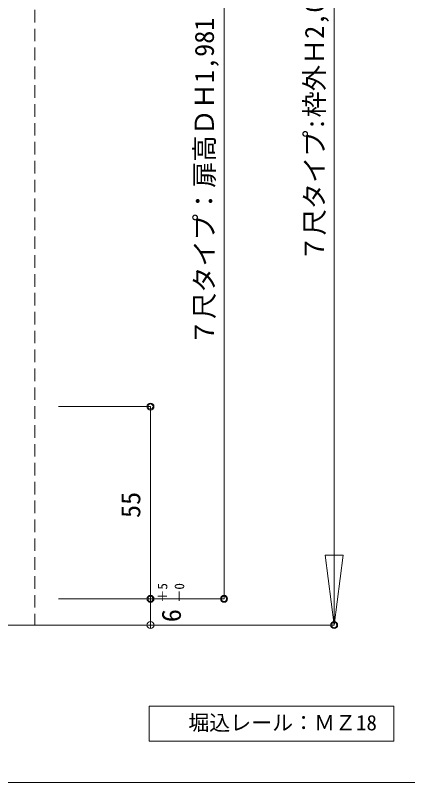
# Model space of a CAD drawing. Units: millimetres on the paper, enlarged 5 times, with parts at other scales. Extents: x -992 to 1008, y -685 to 700.
# Drawn here: x -535.6 to -348.4, y -26.2 to 339.6 of the extents above; entities that cross this region are included whole.
import ezdxf
from ezdxf.enums import TextEntityAlignment as Align

# ---------------------------------------------------------------- set-up
doc = ezdxf.new("R2010")
doc.units = ezdxf.units.MM
doc.header["$LTSCALE"] = 5
doc.header["$PDMODE"] = 32
doc.header["$PDSIZE"] = 2.5
doc.linetypes.add('DASHED1', pattern=[1.8, 1.2, -0.6])
for name, color, linetype, lineweight in [('1-0_H-SYM', 7, 'Continuous', 20), ('1-1_0', 7, 'Continuous', 20), ('2-0_18', 7, 'Continuous', 18)]:
    doc.layers.add(name, color=color, linetype=linetype, lineweight=lineweight)
doc.styles.add('ＭＳ ゴシック', font='')
doc.styles.get('ＭＳ ゴシック').set_extended_font_data('MS Gothic')

msp = doc.modelspace()

# ---------------------------------------------------------------- linework, layer by layer
at = {"layer": '1-0_H-SYM'}
msp.add_lwpolyline([(197.5, -26.25), (-967.5, -26.25), (-967.5, 675)], dxfattribs=at)
at = {"layer": '1-1_0'}
msp.add_lwpolyline([(197.5, -26.25), (-967.5, -26.25), (-967.5, 675)], dxfattribs=at)
at = {"layer": '2-0_18', "linetype": 'DASHED1', "lineweight": 20}
msp.add_line((-526.291, 531.198), (-526.291, 48.886), dxfattribs=at)
at = {"layer": '2-0_18', "color": 4}
for p, q in [((-383.501, 531.198), (-383.501, 48.886)), ((-436.026, 459.48), (-436.026, 61.386)), ((-515.023, 153.052), (-471.117, 153.052)), ((-471.117, 153.052), (-471.117, 47.219)), ((-387.834, 82.218), (-379.168, 82.218)), ((-383.501, 48.885), (-387.834, 82.218)), ((-379.168, 82.218), (-383.501, 48.885)), ((-515.023, 61.386), (-436.026, 61.386)), ((-515.023, 48.886), (-383.501, 48.886))]:
    msp.add_line(p, q, dxfattribs=at)
at = {"layer": '2-0_18', "lineweight": 20}
for p, q in [((-716.291, 48.886), (-471.1, 48.886)), ((-471.7, -6.523), (-355.034, -6.523))]:
    msp.add_line(p, q, dxfattribs=at)
at = {"layer": '2-0_18'}
for p, q in [((-471.7, 10.143), (-471.7, -6.523)), ((-355.034, 10.143), (-471.7, 10.143)), ((-355.034, -6.523), (-355.034, 10.143))]:
    msp.add_line(p, q, dxfattribs=at)
at = {"layer": '2-0_18', "color": 4}
for centre in [(-471.117, 153.052), (-471.117, 61.386), (-436.026, 61.386), (-471.117, 48.886), (-471.117, 48.886), (-383.501, 48.886)]:
    msp.add_circle(centre, 1.667, dxfattribs=at)
for p in [(-471.117, 153.052), (-471.117, 61.386), (-436.026, 61.386)]:
    msp.add_point(p, dxfattribs=at)
at = {"layer": '2-0_18', "color": 5}
for p in [(-471.117, 153.052), (-471.117, 61.386), (-436.026, 61.386), (-383.501, 48.886)]:
    msp.add_point(p, dxfattribs=at)

# ---------------------------------------------------------------- texts
at = {"layer": '2-0_18', "style": 'ＭＳ ゴシック'}
for s, height, p in [('７尺タイプ:枠外Ｈ2,034', 9.164, (-385.584, 222.151)), ('７尺タイプ：扉高ＤＨ1,981', 9.164, (-438.109, 182.308)), ('55', 9.164, (-473.229, 99.92)), ('＋5', 4.582, (-461.719, 59.522)), ('－0', 4.582, (-453.674, 59.522)), ('6', 9.164, (-453.858, 50.252))]:
    msp.add_text(s, height=height, rotation=90, dxfattribs=at).set_placement(p, align=Align.BOTTOM_LEFT)
msp.add_text('堀込レール：ＭＺ18', height=7.331, dxfattribs=at).set_placement((-453.075, -3.531), align=Align.BOTTOM_LEFT)

doc.saveas('drawing.dxf')
